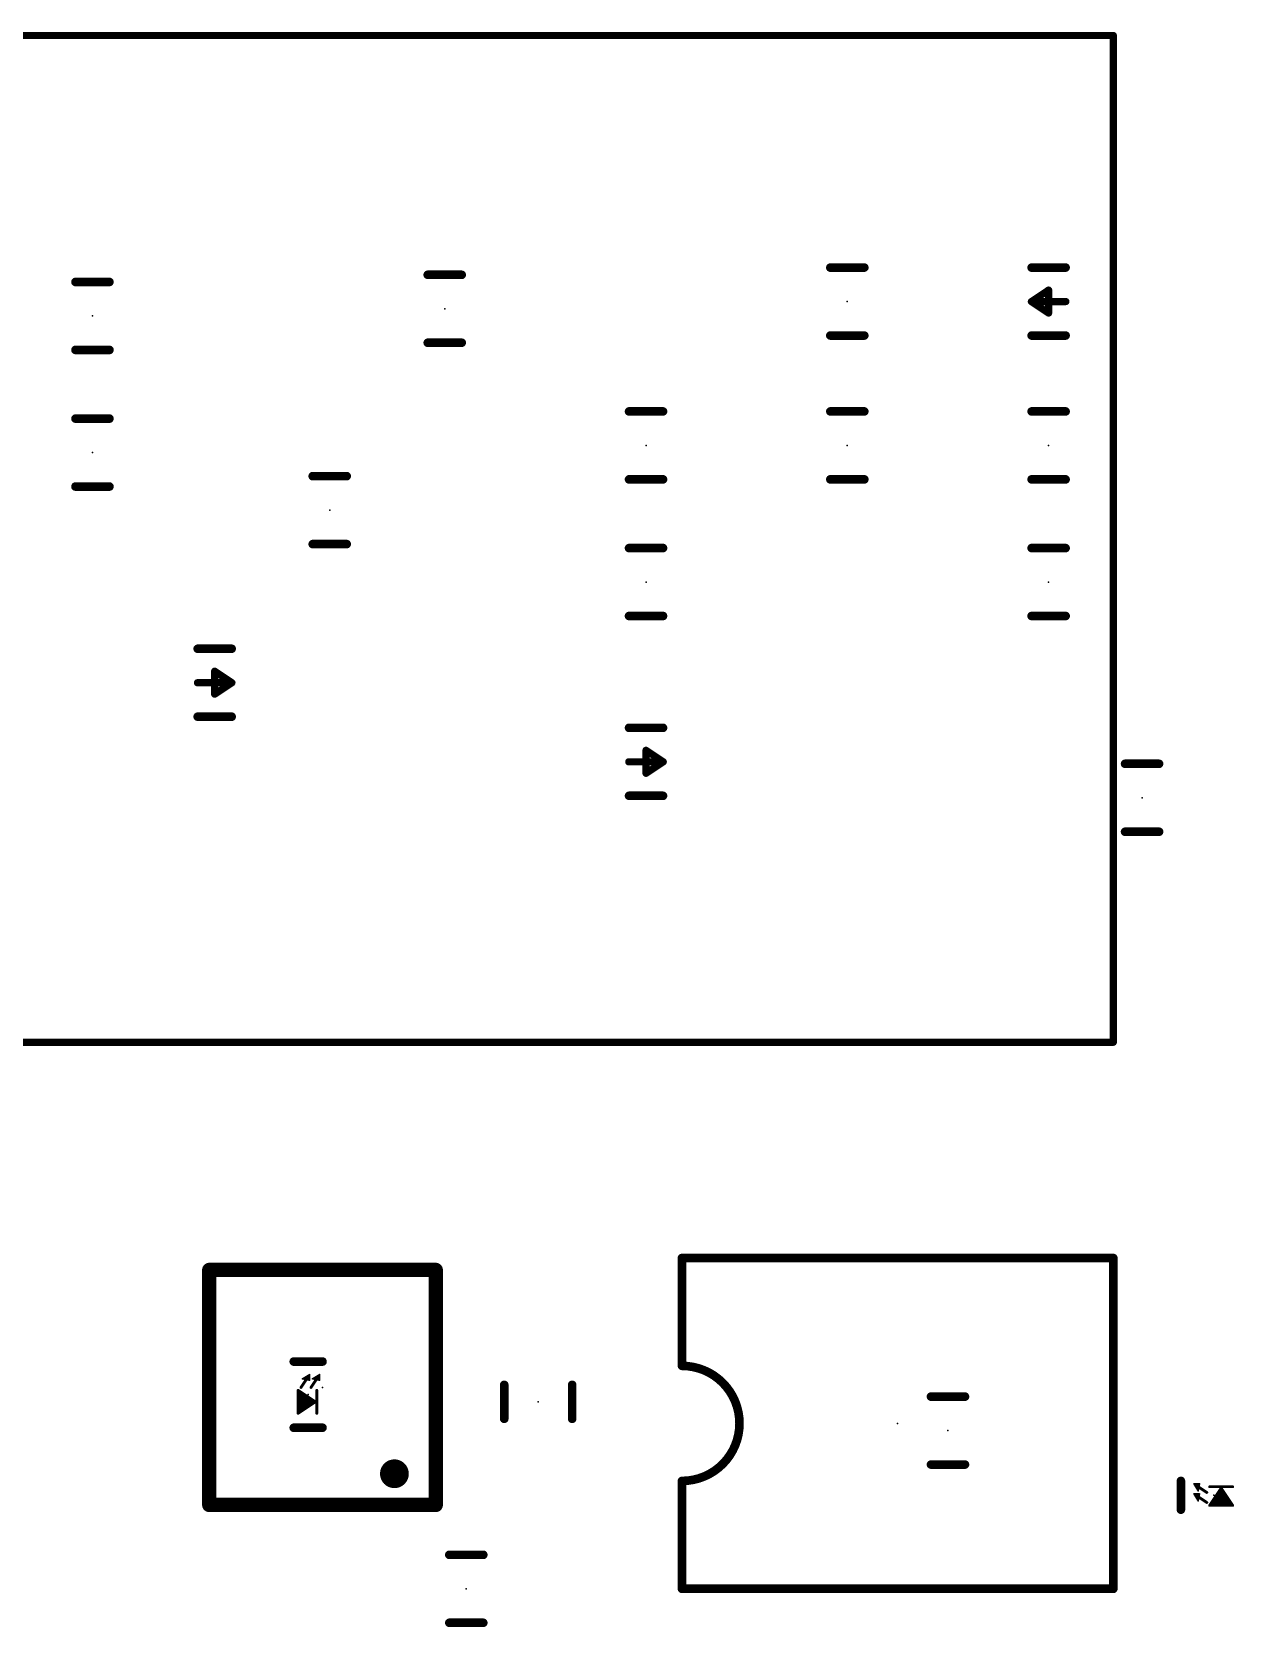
# Model space of a CAD drawing. Extents: x -4 to 88, y -32 to 116.
# Drawn here: x 20.27 to 41.5, y 4.15 to 32.32 of the extents above; entities that cross this region are included whole.
import ezdxf

# ---------------------------------------------------------------- set-up
doc = ezdxf.new("R2010")
doc.units = 0
for name, color, linetype in [('21', 250, 'CONTINUOUS'), ('22', 250, 'CONTINUOUS'), ('23', 178, 'CONTINUOUS'), ('24', 178, 'CONTINUOUS')]:
    doc.layers.add(name, color=color, linetype=linetype)

msp = doc.modelspace()

# ---------------------------------------------------------------- linework, layer by layer
at = {"layer": '21'}
for points, const_width in [([(3.81, 32.258), (39.37, 32.258)], 0.127), ([(39.37, 32.258), (39.37, 14.478)], 0.127), ([(40.178, 19.396), (39.578, 19.396)], 0.1524), ([(40.178, 18.196), (39.578, 18.196)], 0.1524), ([(39.37, 14.478), (3.81, 14.478)], 0.127), ([(39.37, 10.668), (31.75, 10.668)], 0.1524), ([(31.75, 10.668), (31.75, 8.763)], 0.1524), ([(39.37, 10.668), (39.37, 4.826)], 0.1524), ([(25.4, 8.8392), (24.892, 8.8392)], 0.1524), ([(25.019, 8.382), (25.1206, 8.5344)], 0.0508), ([(25.1714, 8.6106), (25.0444, 8.5344)], 0.0254), ([(25.0444, 8.5344), (25.1714, 8.509)], 0.0254), ([(25.0698, 8.5496), (25.0698, 8.5293)], 0.0254), ([(25.0952, 8.5649), (25.0952, 8.5242)], 0.0254), ([(25.1206, 8.5801), (25.1206, 8.5192)], 0.0254), ([(25.146, 8.5954), (25.146, 8.5141)], 0.0254), ([(25.1714, 8.509), (25.1714, 8.6106)], 0.0254), ([(25.1968, 8.382), (25.2984, 8.5344)], 0.0508), ([(25.3492, 8.6106), (25.2222, 8.5344)], 0.0254), ([(25.2222, 8.5344), (25.3492, 8.509)], 0.0254), ([(25.2476, 8.5496), (25.2476, 8.5293)], 0.0254), ([(25.273, 8.5649), (25.273, 8.5242)], 0.0254), ([(25.2984, 8.5801), (25.2984, 8.5192)], 0.0254), ([(25.3238, 8.5954), (25.3238, 8.5141)], 0.0254), ([(25.3492, 8.509), (25.3492, 8.6106)], 0.0254), ([(24.9682, 8.3312), (24.9682, 7.9248)], 0.0508), ([(25.273, 8.128), (24.9682, 8.3312)], 0.0508), ([(24.9936, 8.3143), (24.9936, 7.9417)], 0.0508), ([(25.0444, 8.2804), (25.0444, 7.9756)], 0.0508), ([(25.0952, 8.2465), (25.0952, 8.0095)], 0.0508), ([(25.146, 8.2127), (25.146, 8.0433)], 0.0508), ([(25.1968, 8.1788), (25.1968, 8.0772)], 0.0508), ([(25.2476, 8.1449), (25.2476, 8.1111)], 0.0508), ([(25.2984, 8.3312), (25.2984, 7.9248)], 0.0508), ([(24.9682, 7.9248), (25.273, 8.128)], 0.0508), ([(25.4, 7.6708), (24.892, 7.6708)], 0.1524), ([(31.75, 4.826), (31.75, 6.731)], 0.1524), ([(40.5638, 6.731), (40.5638, 6.223)], 0.1524), ([(40.894, 6.6802), (40.7924, 6.6802)], 0.0254), ([(40.7924, 6.6802), (40.8686, 6.5532)], 0.0254), ([(40.894, 6.5024), (40.7924, 6.5024)], 0.0254), ([(40.7924, 6.5024), (40.8686, 6.3754)], 0.0254), ([(40.8076, 6.6548), (40.8889, 6.6548)], 0.0254), ([(40.8076, 6.477), (40.8889, 6.477)], 0.0254), ([(40.8229, 6.6294), (40.8838, 6.6294)], 0.0254), ([(40.8381, 6.604), (40.8788, 6.604)], 0.0254), ([(40.8534, 6.5786), (40.8737, 6.5786)], 0.0254), ([(41.021, 6.5278), (40.8686, 6.6294)], 0.0508), ([(40.8686, 6.5532), (40.894, 6.6802)], 0.0254), ([(40.8686, 6.3754), (40.894, 6.5024)], 0.0254), ([(41.0718, 6.6294), (41.4782, 6.6294)], 0.0508), ([(41.275, 6.604), (41.0718, 6.2992)], 0.0508), ([(41.1903, 6.477), (41.3597, 6.477)], 0.0508), ([(41.2242, 6.5278), (41.3258, 6.5278)], 0.0508), ([(41.2581, 6.5786), (41.2919, 6.5786)], 0.0508), ([(41.4782, 6.2992), (41.275, 6.604)], 0.0508), ([(40.8229, 6.4516), (40.8838, 6.4516)], 0.0254), ([(40.8381, 6.4262), (40.8788, 6.4262)], 0.0254), ([(40.8534, 6.4008), (40.8737, 6.4008)], 0.0254), ([(41.021, 6.35), (40.8686, 6.4516)], 0.0508), ([(41.0718, 6.2992), (41.4782, 6.2992)], 0.0508), ([(41.0887, 6.3246), (41.4613, 6.3246)], 0.0508), ([(41.1226, 6.3754), (41.4274, 6.3754)], 0.0508), ([(41.1565, 6.4262), (41.3935, 6.4262)], 0.0508), ([(28.24, 5.426), (27.64, 5.426)], 0.1524), ([(31.75, 4.826), (39.37, 4.826)], 0.1524), ([(28.24, 4.226), (27.64, 4.226)], 0.1524)]:
    msp.add_lwpolyline(points, dxfattribs=dict(at, const_width=const_width))
for points, const_width in [([(39.4018, 32.258, 1), (39.3383, 32.258)], 0.0635), ([(39.37, 32.2263, 1), (39.37, 32.2898)], 0.0635), ([(39.578, 19.4341, 1), (39.578, 19.3579)], 0.0762), ([(40.178, 19.3579, 1), (40.178, 19.4341)], 0.0762), ([(39.578, 18.2341, 1), (39.578, 18.1579)], 0.0762), ([(40.178, 18.1579, 1), (40.178, 18.2341)], 0.0762), ([(39.3383, 14.478, 1), (39.4018, 14.478)], 0.0635), ([(39.37, 14.4463, 1), (39.37, 14.5098)], 0.0635), ([(31.75, 10.7061, 1), (31.75, 10.6299)], 0.0762), ([(31.7881, 10.668, 1), (31.7119, 10.668)], 0.0762), ([(39.4081, 10.668, 1), (39.3319, 10.668)], 0.0762), ([(39.37, 10.6299, 1), (39.37, 10.7061)], 0.0762), ([(24.892, 8.8773, 1), (24.892, 8.8011)], 0.0762), ([(25.4, 8.8011, 1), (25.4, 8.8773)], 0.0762), ([(31.75, 6.731, 1), (31.75, 8.763)], 0.1524), ([(31.75, 8.8011, 1), (31.75, 8.7249)], 0.0762), ([(31.7119, 8.763, 1), (31.7881, 8.763)], 0.0762), ([(25.0456, 8.5406, 1), (25.0432, 8.5282)], 0.0127), ([(25.0411, 8.5398, 1), (25.0477, 8.529)], 0.0127), ([(25.0762, 8.5496, 1), (25.0634, 8.5496)], 0.0127), ([(25.0634, 8.5293, 1), (25.0762, 8.5293)], 0.0127), ([(25.1016, 8.5649, 1), (25.0889, 8.5649)], 0.0127), ([(25.0889, 8.5242, 1), (25.1016, 8.5242)], 0.0127), ([(25.1312, 8.5274, 1), (25.11, 8.5414)], 0.0254), ([(25.127, 8.5801, 1), (25.1142, 8.5801)], 0.0127), ([(25.1142, 8.5192, 1), (25.127, 8.5192)], 0.0127), ([(25.1524, 8.5954, 1), (25.1396, 8.5954)], 0.0127), ([(25.1396, 8.5141, 1), (25.1524, 8.5141)], 0.0127), ([(25.1778, 8.6106, 1), (25.1651, 8.6106)], 0.0127), ([(25.1651, 8.509, 1), (25.1778, 8.509)], 0.0127), ([(25.1747, 8.6052, 1), (25.1681, 8.616)], 0.0127), ([(25.1702, 8.5028, 1), (25.1726, 8.5152)], 0.0127), ([(25.2234, 8.5406, 1), (25.221, 8.5282)], 0.0127), ([(25.2189, 8.5398, 1), (25.2255, 8.529)], 0.0127), ([(25.254, 8.5496, 1), (25.2413, 8.5496)], 0.0127), ([(25.2413, 8.5293, 1), (25.254, 8.5293)], 0.0127), ([(25.2794, 8.5649, 1), (25.2666, 8.5649)], 0.0127), ([(25.2666, 8.5242, 1), (25.2794, 8.5242)], 0.0127), ([(25.309, 8.5274, 1), (25.2878, 8.5414)], 0.0254), ([(25.3048, 8.5801, 1), (25.292, 8.5801)], 0.0127), ([(25.292, 8.5192, 1), (25.3048, 8.5192)], 0.0127), ([(25.3302, 8.5954, 1), (25.3175, 8.5954)], 0.0127), ([(25.3175, 8.5141, 1), (25.3302, 8.5141)], 0.0127), ([(25.3556, 8.6106, 1), (25.3428, 8.6106)], 0.0127), ([(25.3428, 8.509, 1), (25.3556, 8.509)], 0.0127), ([(25.3525, 8.6052, 1), (25.3459, 8.616)], 0.0127), ([(25.348, 8.5028, 1), (25.3504, 8.5152)], 0.0127), ([(24.9809, 8.3312, 1), (24.9555, 8.3312)], 0.0254), ([(24.9752, 8.3418, 1), (24.9612, 8.3206)], 0.0254), ([(25.0063, 8.3143, 1), (24.9809, 8.3143)], 0.0254), ([(25.0084, 8.389, 1), (25.0296, 8.375)], 0.0254), ([(25.0571, 8.2804, 1), (25.0317, 8.2804)], 0.0254), ([(25.1079, 8.2465, 1), (25.0825, 8.2465)], 0.0254), ([(25.1587, 8.2127, 1), (25.1333, 8.2127)], 0.0254), ([(25.1862, 8.389, 1), (25.2074, 8.375)], 0.0254), ([(25.2095, 8.1788, 1), (25.1841, 8.1788)], 0.0254), ([(25.2603, 8.1449, 1), (25.2349, 8.1449)], 0.0254), ([(25.3111, 8.3312, 1), (25.2857, 8.3312)], 0.0254), ([(24.9612, 7.9354, 1), (24.9752, 7.9142)], 0.0254), ([(24.9555, 7.9248, 1), (24.9809, 7.9248)], 0.0254), ([(24.9809, 7.9417, 1), (25.0063, 7.9417)], 0.0254), ([(25.0317, 7.9756, 1), (25.0571, 7.9756)], 0.0254), ([(25.0825, 8.0095, 1), (25.1079, 8.0095)], 0.0254), ([(25.1333, 8.0433, 1), (25.1587, 8.0433)], 0.0254), ([(25.1841, 8.0772, 1), (25.2095, 8.0772)], 0.0254), ([(25.2349, 8.1111, 1), (25.2603, 8.1111)], 0.0254), ([(25.28, 8.1174, 1), (25.266, 8.1386)], 0.0254), ([(25.266, 8.1174, 1), (25.28, 8.1386)], 0.0254), ([(25.2857, 7.9248, 1), (25.3111, 7.9248)], 0.0254), ([(24.892, 7.7089, 1), (24.892, 7.6327)], 0.0762), ([(25.4, 7.6327, 1), (25.4, 7.7089)], 0.0762), ([(31.7881, 6.731, 1), (31.7119, 6.731)], 0.0762), ([(31.75, 6.7691, 1), (31.75, 6.6929)], 0.0762), ([(40.6019, 6.731, 1), (40.5257, 6.731)], 0.0762), ([(40.7924, 6.6866, 1), (40.7924, 6.6738)], 0.0127), ([(40.7978, 6.6835, 1), (40.787, 6.6769)], 0.0127), ([(40.7924, 6.5088, 1), (40.7924, 6.4961)], 0.0127), ([(40.7978, 6.5057, 1), (40.787, 6.4991)], 0.0127), ([(40.8076, 6.6612, 1), (40.8076, 6.6485)], 0.0127), ([(40.8076, 6.4834, 1), (40.8076, 6.4707)], 0.0127), ([(40.8229, 6.6358, 1), (40.8229, 6.6231)], 0.0127), ([(40.8381, 6.6104, 1), (40.8381, 6.5976)], 0.0127), ([(40.8534, 6.585, 1), (40.8534, 6.5723)], 0.0127), ([(40.8756, 6.64, 1), (40.8616, 6.6188)], 0.0254), ([(40.8624, 6.5544, 1), (40.8748, 6.552)], 0.0127), ([(40.8632, 6.5499, 1), (40.874, 6.5565)], 0.0127), ([(40.8737, 6.5723, 1), (40.8737, 6.585)], 0.0127), ([(40.8788, 6.5976, 1), (40.8788, 6.6104)], 0.0127), ([(40.8838, 6.6231, 1), (40.8838, 6.6358)], 0.0127), ([(40.9002, 6.679, 1), (40.8878, 6.6814)], 0.0127), ([(40.9002, 6.5012, 1), (40.8878, 6.5036)], 0.0127), ([(40.8889, 6.6485, 1), (40.8889, 6.6612)], 0.0127), ([(40.8889, 6.4707, 1), (40.8889, 6.4834)], 0.0127), ([(40.894, 6.6738, 1), (40.894, 6.6866)], 0.0127), ([(40.894, 6.4961, 1), (40.894, 6.5088)], 0.0127), ([(41.014, 6.5172, 1), (41.028, 6.5384)], 0.0254), ([(41.0718, 6.6421, 1), (41.0718, 6.6167)], 0.0254), ([(41.1903, 6.4897, 1), (41.1903, 6.4643)], 0.0254), ([(41.2242, 6.5405, 1), (41.2242, 6.5151)], 0.0254), ([(41.2581, 6.5913, 1), (41.2581, 6.5659)], 0.0254), ([(41.2856, 6.611, 1), (41.2644, 6.597)], 0.0254), ([(41.2856, 6.597, 1), (41.2644, 6.611)], 0.0254), ([(41.2919, 6.5659, 1), (41.2919, 6.5913)], 0.0254), ([(41.3258, 6.5151, 1), (41.3258, 6.5405)], 0.0254), ([(41.3597, 6.4643, 1), (41.3597, 6.4897)], 0.0254), ([(41.4782, 6.6167, 1), (41.4782, 6.6421)], 0.0254), ([(40.5257, 6.223, 1), (40.6019, 6.223)], 0.0762), ([(40.8229, 6.458, 1), (40.8229, 6.4452)], 0.0127), ([(40.8381, 6.4326, 1), (40.8381, 6.4199)], 0.0127), ([(40.8534, 6.4072, 1), (40.8534, 6.3944)], 0.0127), ([(40.8756, 6.4622, 1), (40.8616, 6.441)], 0.0254), ([(40.8624, 6.3766, 1), (40.8748, 6.3742)], 0.0127), ([(40.8632, 6.3721, 1), (40.874, 6.3787)], 0.0127), ([(40.8737, 6.3944, 1), (40.8737, 6.4072)], 0.0127), ([(40.8788, 6.4199, 1), (40.8788, 6.4326)], 0.0127), ([(40.8838, 6.4452, 1), (40.8838, 6.458)], 0.0127), ([(41.014, 6.3394, 1), (41.028, 6.3606)], 0.0254), ([(41.0718, 6.3119, 1), (41.0718, 6.2865)], 0.0254), ([(41.0612, 6.3062, 1), (41.0824, 6.2922)], 0.0254), ([(41.0887, 6.3373, 1), (41.0887, 6.3119)], 0.0254), ([(41.1226, 6.3881, 1), (41.1226, 6.3627)], 0.0254), ([(41.1565, 6.4389, 1), (41.1565, 6.4135)], 0.0254), ([(41.3935, 6.4135, 1), (41.3935, 6.4389)], 0.0254), ([(41.4274, 6.3627, 1), (41.4274, 6.3881)], 0.0254), ([(41.4613, 6.3119, 1), (41.4613, 6.3373)], 0.0254), ([(41.4676, 6.2922, 1), (41.4888, 6.3062)], 0.0254), ([(41.4782, 6.2865, 1), (41.4782, 6.3119)], 0.0254), ([(27.64, 5.4641, 1), (27.64, 5.3879)], 0.0762), ([(28.24, 5.3879, 1), (28.24, 5.4641)], 0.0762), ([(31.75, 4.8641, 1), (31.75, 4.7879)], 0.0762), ([(31.7119, 4.826, 1), (31.7881, 4.826)], 0.0762), ([(39.3319, 4.826, 1), (39.4081, 4.826)], 0.0762), ([(39.37, 4.7879, 1), (39.37, 4.8641)], 0.0762), ([(27.64, 4.2641, 1), (27.64, 4.1879)], 0.0762), ([(28.24, 4.1879, 1), (28.24, 4.2641)], 0.0762)]:
    msp.add_lwpolyline(points, format="xyb", dxfattribs=dict(at, const_width=const_width))
at = {"layer": '22'}
for points, const_width in [([(34.371, 28.159), (34.971, 28.159)], 0.1524), ([(38.527, 28.159), (37.927, 28.159)], 0.1524), ([(21.036, 27.905), (21.636, 27.905)], 0.1524), ([(27.259, 28.032), (27.859, 28.032)], 0.1524), ([(38.227, 27.7622), (37.9222, 27.559)], 0.127), ([(38.5318, 27.559), (37.9222, 27.559)], 0.127), ([(37.9222, 27.559), (38.227, 27.3558)], 0.127), ([(38.227, 27.3558), (38.227, 27.7622)], 0.127), ([(21.036, 26.705), (21.636, 26.705)], 0.1524), ([(27.259, 26.832), (27.859, 26.832)], 0.1524), ([(34.371, 26.959), (34.971, 26.959)], 0.1524), ([(38.527, 26.959), (37.927, 26.959)], 0.1524), ([(30.815, 25.619), (31.415, 25.619)], 0.1524), ([(34.971, 25.619), (34.371, 25.619)], 0.1524), ([(38.527, 25.619), (37.927, 25.619)], 0.1524), ([(21.036, 25.492), (21.636, 25.492)], 0.1524), ([(25.827, 24.476), (25.227, 24.476)], 0.1524), ([(21.036, 24.292), (21.636, 24.292)], 0.1524), ([(30.815, 24.419), (31.415, 24.419)], 0.1524), ([(34.971, 24.419), (34.371, 24.419)], 0.1524), ([(38.527, 24.419), (37.927, 24.419)], 0.1524), ([(25.827, 23.276), (25.227, 23.276)], 0.1524), ([(31.415, 23.206), (30.815, 23.206)], 0.1524), ([(37.927, 23.206), (38.527, 23.206)], 0.1524), ([(31.415, 22.006), (30.815, 22.006)], 0.1524), ([(37.927, 22.006), (38.527, 22.006)], 0.1524), ([(23.195, 21.428), (23.795, 21.428)], 0.1524), ([(23.1902, 20.828), (23.7998, 20.828)], 0.127), ([(23.7998, 20.828), (23.495, 21.0312)], 0.127), ([(23.495, 21.0312), (23.495, 20.6248)], 0.127), ([(23.495, 20.6248), (23.7998, 20.828)], 0.127), ([(23.195, 20.228), (23.795, 20.228)], 0.1524), ([(30.815, 20.031), (31.415, 20.031)], 0.1524), ([(30.8102, 19.431), (31.4198, 19.431)], 0.127), ([(31.4198, 19.431), (31.115, 19.6342)], 0.127), ([(31.115, 19.6342), (31.115, 19.2278)], 0.127), ([(31.115, 19.2278), (31.4198, 19.431)], 0.127), ([(30.815, 18.831), (31.415, 18.831)], 0.1524), ([(27.4, 10.457), (23.4, 10.457)], 0.254), ([(23.4, 10.457), (23.4, 6.307)], 0.254), ([(27.4, 6.307), (27.4, 10.457)], 0.254), ([(28.61, 7.828), (28.61, 8.428)], 0.1524), ([(29.81, 7.828), (29.81, 8.428)], 0.1524), ([(36.149, 8.22), (36.749, 8.22)], 0.1524), ([(36.149, 7.02), (36.749, 7.02)], 0.1524), ([(23.4, 6.307), (27.4, 6.307)], 0.254)]:
    msp.add_lwpolyline(points, dxfattribs=dict(at, const_width=const_width))
for points, const_width in [([(34.371, 28.1971, 1), (34.371, 28.1209)], 0.0762), ([(34.971, 28.1209, 1), (34.971, 28.1971)], 0.0762), ([(37.927, 28.1971, 1), (37.927, 28.1209)], 0.0762), ([(38.527, 28.1209, 1), (38.527, 28.1971)], 0.0762), ([(21.036, 27.9431, 1), (21.036, 27.8669)], 0.0762), ([(21.636, 27.8669, 1), (21.636, 27.9431)], 0.0762), ([(27.259, 28.0701, 1), (27.259, 27.9939)], 0.0762), ([(27.859, 27.9939, 1), (27.859, 28.0701)], 0.0762), ([(37.9398, 27.5854, 1), (37.9046, 27.5326)], 0.0635), ([(37.9222, 27.5907, 1), (37.9222, 27.5273)], 0.0635), ([(37.9046, 27.5854, 1), (37.9398, 27.5326)], 0.0635), ([(38.2588, 27.7622, 1), (38.1953, 27.7622)], 0.0635), ([(38.2446, 27.7358, 1), (38.2094, 27.7886)], 0.0635), ([(38.5318, 27.5273, 1), (38.5318, 27.5907)], 0.0635), ([(38.1953, 27.3558, 1), (38.2588, 27.3558)], 0.0635), ([(38.2094, 27.3294, 1), (38.2446, 27.3822)], 0.0635), ([(21.036, 26.7431, 1), (21.036, 26.6669)], 0.0762), ([(21.636, 26.6669, 1), (21.636, 26.7431)], 0.0762), ([(27.259, 26.8701, 1), (27.259, 26.7939)], 0.0762), ([(27.859, 26.7939, 1), (27.859, 26.8701)], 0.0762), ([(34.371, 26.9971, 1), (34.371, 26.9209)], 0.0762), ([(34.971, 26.9209, 1), (34.971, 26.9971)], 0.0762), ([(37.927, 26.9971, 1), (37.927, 26.9209)], 0.0762), ([(38.527, 26.9209, 1), (38.527, 26.9971)], 0.0762), ([(30.815, 25.6571, 1), (30.815, 25.5809)], 0.0762), ([(31.415, 25.5809, 1), (31.415, 25.6571)], 0.0762), ([(34.371, 25.6571, 1), (34.371, 25.5809)], 0.0762), ([(34.971, 25.5809, 1), (34.971, 25.6571)], 0.0762), ([(37.927, 25.6571, 1), (37.927, 25.5809)], 0.0762), ([(38.527, 25.5809, 1), (38.527, 25.6571)], 0.0762), ([(21.036, 25.5301, 1), (21.036, 25.4539)], 0.0762), ([(21.636, 25.4539, 1), (21.636, 25.5301)], 0.0762), ([(25.227, 24.5141, 1), (25.227, 24.4379)], 0.0762), ([(25.827, 24.4379, 1), (25.827, 24.5141)], 0.0762), ([(21.036, 24.3301, 1), (21.036, 24.2539)], 0.0762), ([(21.636, 24.2539, 1), (21.636, 24.3301)], 0.0762), ([(30.815, 24.4571, 1), (30.815, 24.3809)], 0.0762), ([(31.415, 24.3809, 1), (31.415, 24.4571)], 0.0762), ([(34.371, 24.4571, 1), (34.371, 24.3809)], 0.0762), ([(34.971, 24.3809, 1), (34.971, 24.4571)], 0.0762), ([(37.927, 24.4571, 1), (37.927, 24.3809)], 0.0762), ([(38.527, 24.3809, 1), (38.527, 24.4571)], 0.0762), ([(25.227, 23.3141, 1), (25.227, 23.2379)], 0.0762), ([(25.827, 23.2379, 1), (25.827, 23.3141)], 0.0762), ([(30.815, 23.2441, 1), (30.815, 23.1679)], 0.0762), ([(31.415, 23.1679, 1), (31.415, 23.2441)], 0.0762), ([(37.927, 23.2441, 1), (37.927, 23.1679)], 0.0762), ([(38.527, 23.1679, 1), (38.527, 23.2441)], 0.0762), ([(30.815, 22.0441, 1), (30.815, 21.9679)], 0.0762), ([(31.415, 21.9679, 1), (31.415, 22.0441)], 0.0762), ([(37.927, 22.0441, 1), (37.927, 21.9679)], 0.0762), ([(38.527, 21.9679, 1), (38.527, 22.0441)], 0.0762), ([(23.195, 21.4661, 1), (23.195, 21.3899)], 0.0762), ([(23.795, 21.3899, 1), (23.795, 21.4661)], 0.0762), ([(23.1902, 20.8597, 1), (23.1902, 20.7963)], 0.0635), ([(23.5126, 21.0576, 1), (23.4774, 21.0048)], 0.0635), ([(23.5267, 21.0312, 1), (23.4633, 21.0312)], 0.0635), ([(23.8174, 20.8016, 1), (23.7822, 20.8544)], 0.0635), ([(23.7822, 20.8016, 1), (23.8174, 20.8544)], 0.0635), ([(23.7998, 20.7963, 1), (23.7998, 20.8597)], 0.0635), ([(23.4774, 20.6512, 1), (23.5126, 20.5984)], 0.0635), ([(23.4633, 20.6248, 1), (23.5267, 20.6248)], 0.0635), ([(23.195, 20.2661, 1), (23.195, 20.1899)], 0.0762), ([(23.795, 20.1899, 1), (23.795, 20.2661)], 0.0762), ([(30.815, 20.0691, 1), (30.815, 19.9929)], 0.0762), ([(31.415, 19.9929, 1), (31.415, 20.0691)], 0.0762), ([(30.8102, 19.4627, 1), (30.8102, 19.3993)], 0.0635), ([(31.1326, 19.6606, 1), (31.0974, 19.6078)], 0.0635), ([(31.1468, 19.6342, 1), (31.0833, 19.6342)], 0.0635), ([(31.4374, 19.4046, 1), (31.4022, 19.4574)], 0.0635), ([(31.4022, 19.4046, 1), (31.4374, 19.4574)], 0.0635), ([(31.4198, 19.3993, 1), (31.4198, 19.4627)], 0.0635), ([(31.0974, 19.2542, 1), (31.1326, 19.2014)], 0.0635), ([(31.0833, 19.2278, 1), (31.1468, 19.2278)], 0.0635), ([(30.815, 18.8691, 1), (30.815, 18.7929)], 0.0762), ([(31.415, 18.7929, 1), (31.415, 18.8691)], 0.0762), ([(23.4, 10.5205, 1), (23.4, 10.3935)], 0.127), ([(23.4635, 10.457, 1), (23.3365, 10.457)], 0.127), ([(27.4635, 10.457, 1), (27.3365, 10.457)], 0.127), ([(27.4, 10.3935, 1), (27.4, 10.5205)], 0.127), ([(28.6481, 8.428, 1), (28.5719, 8.428)], 0.0762), ([(29.8481, 8.428, 1), (29.7719, 8.428)], 0.0762), ([(36.149, 8.2581, 1), (36.149, 8.1819)], 0.0762), ([(36.749, 8.1819, 1), (36.749, 8.2581)], 0.0762), ([(28.5719, 7.828, 1), (28.6481, 7.828)], 0.0762), ([(29.7719, 7.828, 1), (29.8481, 7.828)], 0.0762), ([(26.67, 6.731, 1), (26.67, 6.985, 1), (26.67, 6.731)], 0.254), ([(36.149, 7.0581, 1), (36.149, 6.9819)], 0.0762), ([(36.749, 6.9819, 1), (36.749, 7.0581)], 0.0762), ([(23.4, 6.3705, 1), (23.4, 6.2435)], 0.127), ([(23.3365, 6.307, 1), (23.4635, 6.307)], 0.127), ([(27.3365, 6.307, 1), (27.4635, 6.307)], 0.127), ([(27.4, 6.2435, 1), (27.4, 6.3705)], 0.127)]:
    msp.add_lwpolyline(points, format="xyb", dxfattribs=dict(at, const_width=const_width))
at = {"layer": '23'}
for p in [(39.878, 18.796), (39.37, 14.478), (25.146, 8.255), (35.56, 7.747), (41.148, 6.477), (27.94, 4.826)]:
    msp.add_point(p, dxfattribs=at)
at = {"layer": '24'}
for p in [(27.559, 27.432), (34.671, 27.559), (38.227, 27.559), (21.336, 27.305), (21.336, 24.892), (31.115, 25.019), (34.671, 25.019), (38.227, 25.019), (25.527, 23.876), (31.115, 22.606), (38.227, 22.606), (23.495, 20.828), (31.115, 19.431), (25.4, 8.382), (29.21, 8.128), (36.449, 7.62)]:
    msp.add_point(p, dxfattribs=at)

doc.saveas('drawing.dxf')
